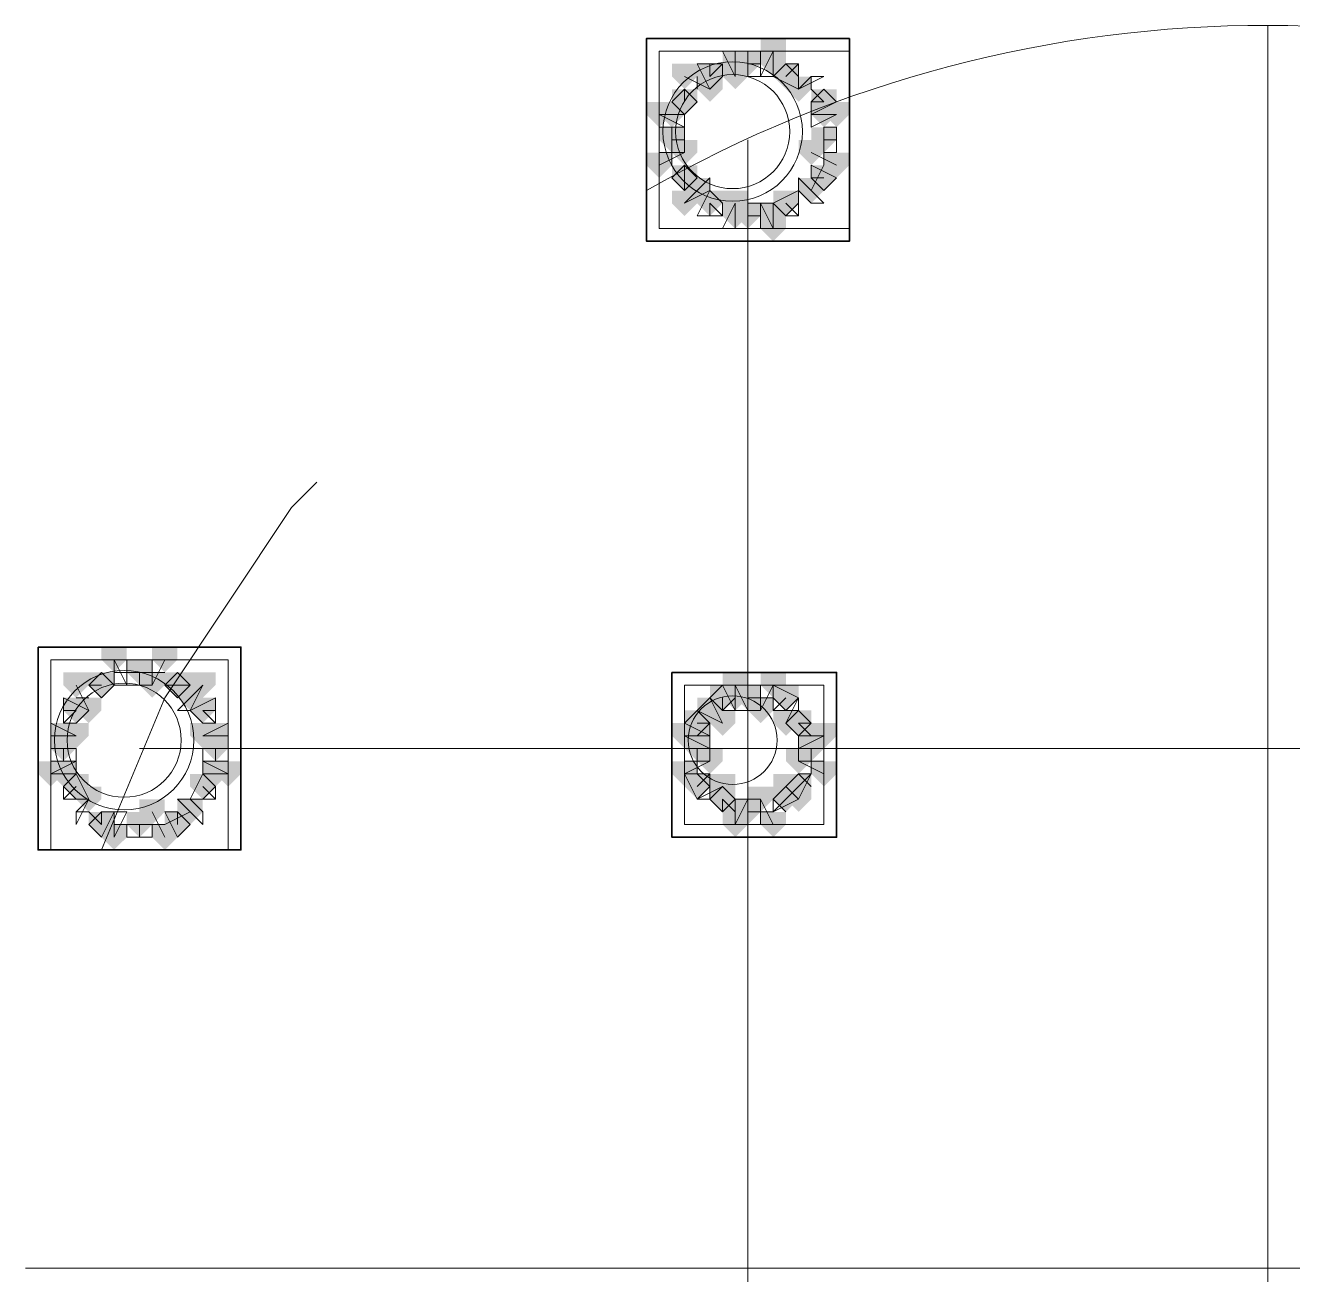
# Model space of a CAD drawing. Header units: millimetres. Extents: x 2315 to 4619, y 1334 to 1897.
# Drawn here: x 3564.03 to 3570.14, y 1541.67 to 1547.68 of the extents above; entities that cross this region are included whole.
import ezdxf

# ---------------------------------------------------------------- set-up
doc = ezdxf.new("R2010")
doc.units = ezdxf.units.MM
for name, color, linetype, true_color in [('PDF_10', 7, 'Continuous', 0x00b85c), ('PDF_AXIS', 7, 'Continuous', 0x00b85c), ('PDF_柱构件', 7, 'Continuous', 0x00b85c), ('PDF_转运站初步方案', 7, 'Continuous', 0x00b85c)]:
    doc.layers.add(name, color=color, linetype=linetype, true_color=true_color)
doc.layers.add('PDF_中心线层', color=1, linetype='Continuous')
doc.layers.add('PDF_粗实线层', color=7, linetype='Continuous')

msp = doc.modelspace()

# ---------------------------------------------------------------- hatches: boundary and pattern name
at = {"layer": 'PDF_10', "transparency": 33554559}
for points in [[(3567.5137, 1547.5601), (3567.4526, 1547.5601), (3567.4526, 1547.499), (3567.5137, 1547.4379), (3567.5747, 1547.499), (3567.5747, 1547.5601)], [(3567.5137, 1547.5601), (3567.4526, 1547.5601), (3567.4526, 1547.499), (3567.5137, 1547.4379), (3567.5747, 1547.499), (3567.5747, 1547.5601)], [(3567.3304, 1547.499), (3567.2693, 1547.499), (3567.2693, 1547.4379), (3567.3304, 1547.3768), (3567.3915, 1547.4379), (3567.3915, 1547.499)], [(3567.3304, 1547.499), (3567.2693, 1547.499), (3567.2693, 1547.4379), (3567.3304, 1547.3768), (3567.3915, 1547.4379), (3567.3915, 1547.499)], [(3567.6969, 1547.499), (3567.6358, 1547.499), (3567.6358, 1547.4379), (3567.6969, 1547.3768), (3567.758, 1547.4379), (3567.758, 1547.499)], [(3567.6969, 1547.499), (3567.6358, 1547.499), (3567.6358, 1547.4379), (3567.6969, 1547.3768), (3567.758, 1547.4379), (3567.758, 1547.499)], [(3567.2083, 1547.3768), (3567.1472, 1547.3768), (3567.1472, 1547.3157), (3567.2083, 1547.2547), (3567.2693, 1547.3157), (3567.2693, 1547.3768)], [(3567.2083, 1547.3768), (3567.1472, 1547.3768), (3567.1472, 1547.3157), (3567.2083, 1547.2547), (3567.2693, 1547.3157), (3567.2693, 1547.3768)], [(3567.2083, 1547.3768), (3567.1472, 1547.3768), (3567.1472, 1547.3157), (3567.2083, 1547.2547), (3567.2693, 1547.3157), (3567.2693, 1547.3768)], [(3567.8802, 1547.3768), (3567.8191, 1547.3768), (3567.8191, 1547.3157), (3567.8802, 1547.2547), (3567.9412, 1547.3157), (3567.9412, 1547.3768)], [(3567.8802, 1547.3768), (3567.8191, 1547.3768), (3567.8191, 1547.3157), (3567.8802, 1547.2547), (3567.9412, 1547.3157), (3567.9412, 1547.3768)], [(3567.1472, 1547.1936), (3567.0861, 1547.1936), (3567.0861, 1547.1325), (3567.1472, 1547.0714), (3567.2083, 1547.1325), (3567.2083, 1547.1936)], [(3567.1472, 1547.1936), (3567.0861, 1547.1936), (3567.0861, 1547.1325), (3567.1472, 1547.0714), (3567.2083, 1547.1325), (3567.2083, 1547.1936)], [(3567.8802, 1547.1936), (3567.8191, 1547.1936), (3567.8191, 1547.1325), (3567.8802, 1547.0714), (3567.9412, 1547.1325), (3567.9412, 1547.1936)], [(3567.8802, 1547.1936), (3567.8191, 1547.1936), (3567.8191, 1547.1325), (3567.8802, 1547.0714), (3567.9412, 1547.1325), (3567.9412, 1547.1936)], [(3567.2083, 1547.0103), (3567.1472, 1547.0103), (3567.1472, 1546.9493), (3567.2083, 1546.8882), (3567.2693, 1546.9493), (3567.2693, 1547.0103)], [(3567.2083, 1547.0103), (3567.1472, 1547.0103), (3567.1472, 1546.9493), (3567.2083, 1546.8882), (3567.2693, 1546.9493), (3567.2693, 1547.0103)], [(3567.2083, 1547.0103), (3567.1472, 1547.0103), (3567.1472, 1546.9493), (3567.2083, 1546.8882), (3567.2693, 1546.9493), (3567.2693, 1547.0103)], [(3567.8802, 1547.0103), (3567.8191, 1547.0103), (3567.8191, 1546.9493), (3567.8802, 1546.8882), (3567.9412, 1546.9493), (3567.9412, 1547.0103)], [(3567.8802, 1547.0103), (3567.8191, 1547.0103), (3567.8191, 1546.9493), (3567.8802, 1546.8882), (3567.9412, 1546.9493), (3567.9412, 1547.0103)], [(3567.3304, 1546.8882), (3567.2693, 1546.8882), (3567.2693, 1546.8271), (3567.3304, 1546.766), (3567.3915, 1546.8271), (3567.3915, 1546.8882)], [(3567.3304, 1546.8882), (3567.2693, 1546.8882), (3567.2693, 1546.8271), (3567.3304, 1546.766), (3567.3915, 1546.8271), (3567.3915, 1546.8882)], [(3567.6969, 1546.8882), (3567.6358, 1546.8882), (3567.6358, 1546.8271), (3567.6969, 1546.766), (3567.758, 1546.8271), (3567.758, 1546.8882)], [(3567.6969, 1546.8882), (3567.6358, 1546.8882), (3567.6358, 1546.8271), (3567.6969, 1546.766), (3567.758, 1546.8271), (3567.758, 1546.8882)], [(3567.5137, 1546.8271), (3567.4526, 1546.8271), (3567.4526, 1546.766), (3567.5137, 1546.7049), (3567.5747, 1546.766), (3567.5747, 1546.8271)], [(3567.5137, 1546.8271), (3567.4526, 1546.8271), (3567.4526, 1546.766), (3567.5137, 1546.7049), (3567.5747, 1546.766), (3567.5747, 1546.8271)], [(3567.5137, 1546.8271), (3567.4526, 1546.8271), (3567.4526, 1546.766), (3567.5137, 1546.7049), (3567.5747, 1546.766), (3567.5747, 1546.8271)], [(3564.5818, 1544.6282), (3564.5207, 1544.6282), (3564.5207, 1544.5671), (3564.5818, 1544.506), (3564.6429, 1544.5671), (3564.6429, 1544.6282)], [(3564.5818, 1544.6282), (3564.5207, 1544.6282), (3564.5207, 1544.5671), (3564.5818, 1544.506), (3564.6429, 1544.5671), (3564.6429, 1544.6282)], [(3564.3985, 1544.5671), (3564.3374, 1544.5671), (3564.3374, 1544.506), (3564.3985, 1544.4449), (3564.4596, 1544.506), (3564.4596, 1544.5671)], [(3564.3985, 1544.5671), (3564.3374, 1544.5671), (3564.3374, 1544.506), (3564.3985, 1544.4449), (3564.4596, 1544.506), (3564.4596, 1544.5671)], [(3564.3985, 1544.5671), (3564.3374, 1544.5671), (3564.3374, 1544.506), (3564.3985, 1544.4449), (3564.4596, 1544.506), (3564.4596, 1544.5671)], [(3564.765, 1544.5671), (3564.7039, 1544.5671), (3564.7039, 1544.506), (3564.765, 1544.4449), (3564.8261, 1544.506), (3564.8261, 1544.5671)], [(3564.765, 1544.5671), (3564.7039, 1544.5671), (3564.7039, 1544.506), (3564.765, 1544.4449), (3564.8261, 1544.506), (3564.8261, 1544.5671)], [(3564.765, 1544.5671), (3564.7039, 1544.5671), (3564.7039, 1544.506), (3564.765, 1544.4449), (3564.8261, 1544.506), (3564.8261, 1544.5671)], [(3567.3915, 1544.506), (3567.3304, 1544.506), (3567.3304, 1544.4449), (3567.3915, 1544.3839), (3567.4526, 1544.4449), (3567.4526, 1544.506)], [(3567.3915, 1544.506), (3567.3304, 1544.506), (3567.3304, 1544.4449), (3567.3915, 1544.3839), (3567.4526, 1544.4449), (3567.4526, 1544.506)], [(3567.5137, 1544.506), (3567.4526, 1544.506), (3567.4526, 1544.4449), (3567.5137, 1544.3839), (3567.5747, 1544.4449), (3567.5747, 1544.506)], [(3567.5137, 1544.506), (3567.4526, 1544.506), (3567.4526, 1544.4449), (3567.5137, 1544.3839), (3567.5747, 1544.4449), (3567.5747, 1544.506)], [(3567.6969, 1544.506), (3567.6358, 1544.506), (3567.6358, 1544.4449), (3567.6969, 1544.3839), (3567.758, 1544.4449), (3567.758, 1544.506)], [(3567.6969, 1544.506), (3567.6358, 1544.506), (3567.6358, 1544.4449), (3567.6969, 1544.3839), (3567.758, 1544.4449), (3567.758, 1544.506)], [(3564.2764, 1544.4449), (3564.2153, 1544.4449), (3564.2153, 1544.3839), (3564.2764, 1544.3228), (3564.3374, 1544.3839), (3564.3374, 1544.4449)], [(3564.2764, 1544.4449), (3564.2153, 1544.4449), (3564.2153, 1544.3839), (3564.2764, 1544.3228), (3564.3374, 1544.3839), (3564.3374, 1544.4449)], [(3564.8872, 1544.4449), (3564.8261, 1544.4449), (3564.8261, 1544.3839), (3564.8872, 1544.3228), (3564.9483, 1544.3839), (3564.9483, 1544.4449)], [(3564.8872, 1544.4449), (3564.8261, 1544.4449), (3564.8261, 1544.3839), (3564.8872, 1544.3228), (3564.9483, 1544.3839), (3564.9483, 1544.4449)], [(3567.2693, 1544.3839), (3567.2083, 1544.3839), (3567.2083, 1544.3228), (3567.2693, 1544.2617), (3567.3304, 1544.3228), (3567.3304, 1544.3839)], [(3567.2693, 1544.3839), (3567.2083, 1544.3839), (3567.2083, 1544.3228), (3567.2693, 1544.2617), (3567.3304, 1544.3228), (3567.3304, 1544.3839)], [(3567.758, 1544.3839), (3567.6969, 1544.3839), (3567.6969, 1544.3228), (3567.758, 1544.2617), (3567.8191, 1544.3228), (3567.8191, 1544.3839)], [(3567.758, 1544.3839), (3567.6969, 1544.3839), (3567.6969, 1544.3228), (3567.758, 1544.2617), (3567.8191, 1544.3228), (3567.8191, 1544.3839)], [(3564.2153, 1544.2617), (3564.1542, 1544.2617), (3564.1542, 1544.2006), (3564.2153, 1544.1395), (3564.2764, 1544.2006), (3564.2764, 1544.2617)], [(3564.2153, 1544.2617), (3564.1542, 1544.2617), (3564.1542, 1544.2006), (3564.2153, 1544.1395), (3564.2764, 1544.2006), (3564.2764, 1544.2617)], [(3564.9483, 1544.2617), (3564.8872, 1544.2617), (3564.8872, 1544.2006), (3564.9483, 1544.1395), (3565.0093, 1544.2006), (3565.0093, 1544.2617)], [(3564.9483, 1544.2617), (3564.8872, 1544.2617), (3564.8872, 1544.2006), (3564.9483, 1544.1395), (3565.0093, 1544.2006), (3565.0093, 1544.2617)], [(3564.9483, 1544.2617), (3564.8872, 1544.2617), (3564.8872, 1544.2006), (3564.9483, 1544.1395), (3565.0093, 1544.2006), (3565.0093, 1544.2617)], [(3567.2693, 1544.2617), (3567.2083, 1544.2617), (3567.2083, 1544.2006), (3567.2693, 1544.1395), (3567.3304, 1544.2006), (3567.3304, 1544.2617)], [(3567.2693, 1544.2617), (3567.2083, 1544.2617), (3567.2083, 1544.2006), (3567.2693, 1544.1395), (3567.3304, 1544.2006), (3567.3304, 1544.2617)], [(3567.8191, 1544.2617), (3567.758, 1544.2617), (3567.758, 1544.2006), (3567.8191, 1544.1395), (3567.8802, 1544.2006), (3567.8802, 1544.2617)], [(3567.8191, 1544.2617), (3567.758, 1544.2617), (3567.758, 1544.2006), (3567.8191, 1544.1395), (3567.8802, 1544.2006), (3567.8802, 1544.2617)], [(3564.2764, 1544.0784), (3564.2153, 1544.0784), (3564.2153, 1544.0174), (3564.2764, 1543.9563), (3564.3374, 1544.0174), (3564.3374, 1544.0784)], [(3564.2764, 1544.0784), (3564.2153, 1544.0784), (3564.2153, 1544.0174), (3564.2764, 1543.9563), (3564.3374, 1544.0174), (3564.3374, 1544.0784)], [(3564.8872, 1544.0784), (3564.8261, 1544.0784), (3564.8261, 1544.0174), (3564.8872, 1543.9563), (3564.9483, 1544.0174), (3564.9483, 1544.0784)], [(3564.8872, 1544.0784), (3564.8261, 1544.0784), (3564.8261, 1544.0174), (3564.8872, 1543.9563), (3564.9483, 1544.0174), (3564.9483, 1544.0784)], [(3567.2693, 1544.0784), (3567.2083, 1544.0784), (3567.2083, 1544.0174), (3567.2693, 1543.9563), (3567.3304, 1544.0174), (3567.3304, 1544.0784)], [(3567.2693, 1544.0784), (3567.2083, 1544.0784), (3567.2083, 1544.0174), (3567.2693, 1543.9563), (3567.3304, 1544.0174), (3567.3304, 1544.0784)], [(3567.758, 1544.0784), (3567.6969, 1544.0784), (3567.6969, 1544.0174), (3567.758, 1543.9563), (3567.8191, 1544.0174), (3567.8191, 1544.0784)], [(3567.758, 1544.0784), (3567.6969, 1544.0784), (3567.6969, 1544.0174), (3567.758, 1543.9563), (3567.8191, 1544.0174), (3567.8191, 1544.0784)], [(3567.3915, 1544.0174), (3567.3304, 1544.0174), (3567.3304, 1543.9563), (3567.3915, 1543.8952), (3567.4526, 1543.9563), (3567.4526, 1544.0174)], [(3567.3915, 1544.0174), (3567.3304, 1544.0174), (3567.3304, 1543.9563), (3567.3915, 1543.8952), (3567.4526, 1543.9563), (3567.4526, 1544.0174)], [(3567.6969, 1544.0174), (3567.6358, 1544.0174), (3567.6358, 1543.9563), (3567.6969, 1543.8952), (3567.758, 1543.9563), (3567.758, 1544.0174)], [(3567.6969, 1544.0174), (3567.6358, 1544.0174), (3567.6358, 1543.9563), (3567.6969, 1543.8952), (3567.758, 1543.9563), (3567.758, 1544.0174)], [(3567.5137, 1543.9563), (3567.4526, 1543.9563), (3567.4526, 1543.8952), (3567.5137, 1543.8341), (3567.5747, 1543.8952), (3567.5747, 1543.9563)], [(3567.5137, 1543.9563), (3567.4526, 1543.9563), (3567.4526, 1543.8952), (3567.5137, 1543.8341), (3567.5747, 1543.8952), (3567.5747, 1543.9563)], [(3564.3985, 1543.8952), (3564.3374, 1543.8952), (3564.3374, 1543.8341), (3564.3985, 1543.773), (3564.4596, 1543.8341), (3564.4596, 1543.8952)], [(3564.3985, 1543.8952), (3564.3374, 1543.8952), (3564.3374, 1543.8341), (3564.3985, 1543.773), (3564.4596, 1543.8341), (3564.4596, 1543.8952)], [(3564.5818, 1543.8952), (3564.5207, 1543.8952), (3564.5207, 1543.8341), (3564.5818, 1543.773), (3564.6429, 1543.8341), (3564.6429, 1543.8952)], [(3564.5818, 1543.8952), (3564.5207, 1543.8952), (3564.5207, 1543.8341), (3564.5818, 1543.773), (3564.6429, 1543.8341), (3564.6429, 1543.8952)], [(3564.765, 1543.8952), (3564.7039, 1543.8952), (3564.7039, 1543.8341), (3564.765, 1543.773), (3564.8261, 1543.8341), (3564.8261, 1543.8952)], [(3564.765, 1543.8952), (3564.7039, 1543.8952), (3564.7039, 1543.8341), (3564.765, 1543.773), (3564.8261, 1543.8341), (3564.8261, 1543.8952)]]:
    msp.add_hatch(color=256, dxfattribs=at).paths.add_polyline_path(points)
at = {"layer": 'PDF_柱构件', "transparency": 33554559}
for points in [[(3567.6358, 1547.6211), (3567.5747, 1547.6211), (3567.5747, 1547.5601), (3567.6358, 1547.499), (3567.6969, 1547.5601), (3567.6969, 1547.6211)], [(3567.4526, 1547.5601), (3567.3915, 1547.5601), (3567.3915, 1547.499), (3567.4526, 1547.4379), (3567.5137, 1547.499), (3567.5137, 1547.5601)], [(3567.6358, 1547.5601), (3567.5747, 1547.5601), (3567.5747, 1547.499), (3567.6358, 1547.4379), (3567.6969, 1547.499), (3567.6969, 1547.5601)], [(3567.2083, 1547.499), (3567.1472, 1547.499), (3567.1472, 1547.4379), (3567.2083, 1547.3768), (3567.2693, 1547.4379), (3567.2693, 1547.499)], [(3567.4526, 1547.499), (3567.3915, 1547.499), (3567.3915, 1547.4379), (3567.4526, 1547.3768), (3567.5137, 1547.4379), (3567.5137, 1547.499)], [(3567.3304, 1547.4379), (3567.2693, 1547.4379), (3567.2693, 1547.3768), (3567.3304, 1547.3157), (3567.3915, 1547.3768), (3567.3915, 1547.4379)], [(3567.758, 1547.4379), (3567.6969, 1547.4379), (3567.6969, 1547.3768), (3567.758, 1547.3157), (3567.8191, 1547.3768), (3567.8191, 1547.4379)], [(3567.0861, 1547.3157), (3567.025, 1547.3157), (3567.025, 1547.2547), (3567.0861, 1547.1936), (3567.1472, 1547.2547), (3567.1472, 1547.3157)], [(3567.1472, 1547.3157), (3567.0861, 1547.3157), (3567.0861, 1547.2547), (3567.1472, 1547.1936), (3567.2083, 1547.2547), (3567.2083, 1547.3157)], [(3567.8802, 1547.3157), (3567.8191, 1547.3157), (3567.8191, 1547.2547), (3567.8802, 1547.1936), (3567.9412, 1547.2547), (3567.9412, 1547.3157)], [(3567.9412, 1547.3157), (3567.8802, 1547.3157), (3567.8802, 1547.2547), (3567.9412, 1547.1936), (3568.0023, 1547.2547), (3568.0023, 1547.3157)], [(3567.2083, 1547.1325), (3567.1472, 1547.1325), (3567.1472, 1547.0714), (3567.2083, 1547.0103), (3567.2693, 1547.0714), (3567.2693, 1547.1325)], [(3567.8191, 1547.1325), (3567.758, 1547.1325), (3567.758, 1547.0714), (3567.8191, 1547.0103), (3567.8802, 1547.0714), (3567.8802, 1547.1325)], [(3567.0861, 1547.0714), (3567.025, 1547.0714), (3567.025, 1547.0103), (3567.0861, 1546.9493), (3567.1472, 1547.0103), (3567.1472, 1547.0714)], [(3567.9412, 1547.0714), (3567.8802, 1547.0714), (3567.8802, 1547.0103), (3567.9412, 1546.9493), (3568.0023, 1547.0103), (3568.0023, 1547.0714)], [(3567.2693, 1546.9493), (3567.2083, 1546.9493), (3567.2083, 1546.8882), (3567.2693, 1546.8271), (3567.3304, 1546.8882), (3567.3304, 1546.9493)], [(3567.8191, 1546.9493), (3567.758, 1546.9493), (3567.758, 1546.8882), (3567.8191, 1546.8271), (3567.8802, 1546.8882), (3567.8802, 1546.9493)], [(3567.2083, 1546.8882), (3567.1472, 1546.8882), (3567.1472, 1546.8271), (3567.2083, 1546.766), (3567.2693, 1546.8271), (3567.2693, 1546.8882)], [(3567.4526, 1546.8882), (3567.3915, 1546.8882), (3567.3915, 1546.8271), (3567.4526, 1546.766), (3567.5137, 1546.8271), (3567.5137, 1546.8882)], [(3567.4526, 1546.8271), (3567.3915, 1546.8271), (3567.3915, 1546.766), (3567.4526, 1546.7049), (3567.5137, 1546.766), (3567.5137, 1546.8271)], [(3567.6358, 1546.8271), (3567.5747, 1546.8271), (3567.5747, 1546.766), (3567.6358, 1546.7049), (3567.6969, 1546.766), (3567.6969, 1546.8271)], [(3567.6358, 1546.766), (3567.5747, 1546.766), (3567.5747, 1546.7049), (3567.6358, 1546.6439), (3567.6969, 1546.7049), (3567.6969, 1546.766)], [(3564.4596, 1544.6893), (3564.3985, 1544.6893), (3564.3985, 1544.6282), (3564.4596, 1544.5671), (3564.5207, 1544.6282), (3564.5207, 1544.6893)], [(3564.7039, 1544.6893), (3564.6429, 1544.6893), (3564.6429, 1544.6282), (3564.7039, 1544.5671), (3564.765, 1544.6282), (3564.765, 1544.6893)], [(3564.2764, 1544.5671), (3564.2153, 1544.5671), (3564.2153, 1544.506), (3564.2764, 1544.4449), (3564.3374, 1544.506), (3564.3374, 1544.5671)], [(3564.6429, 1544.5671), (3564.5818, 1544.5671), (3564.5818, 1544.506), (3564.6429, 1544.4449), (3564.7039, 1544.506), (3564.7039, 1544.5671)], [(3564.8872, 1544.5671), (3564.8261, 1544.5671), (3564.8261, 1544.506), (3564.8872, 1544.4449), (3564.9483, 1544.506), (3564.9483, 1544.5671)], [(3567.4526, 1544.5671), (3567.3915, 1544.5671), (3567.3915, 1544.506), (3567.4526, 1544.4449), (3567.5137, 1544.506), (3567.5137, 1544.5671)], [(3567.6358, 1544.5671), (3567.5747, 1544.5671), (3567.5747, 1544.506), (3567.6358, 1544.4449), (3567.6969, 1544.506), (3567.6969, 1544.5671)], [(3564.8261, 1544.506), (3564.765, 1544.506), (3564.765, 1544.4449), (3564.8261, 1544.3839), (3564.8872, 1544.4449), (3564.8872, 1544.506)], [(3567.4526, 1544.506), (3567.3915, 1544.506), (3567.3915, 1544.4449), (3567.4526, 1544.3839), (3567.5137, 1544.4449), (3567.5137, 1544.506)], [(3564.3374, 1544.4449), (3564.2764, 1544.4449), (3564.2764, 1544.3839), (3564.3374, 1544.3228), (3564.3985, 1544.3839), (3564.3985, 1544.4449)], [(3567.3304, 1544.4449), (3567.2693, 1544.4449), (3567.2693, 1544.3839), (3567.3304, 1544.3228), (3567.3915, 1544.3839), (3567.3915, 1544.4449)], [(3567.5747, 1544.4449), (3567.5137, 1544.4449), (3567.5137, 1544.3839), (3567.5747, 1544.3228), (3567.6358, 1544.3839), (3567.6358, 1544.4449)], [(3567.3915, 1544.3839), (3567.3304, 1544.3839), (3567.3304, 1544.3228), (3567.3915, 1544.2617), (3567.4526, 1544.3228), (3567.4526, 1544.3839)], [(3567.6969, 1544.3839), (3567.6358, 1544.3839), (3567.6358, 1544.3228), (3567.6969, 1544.2617), (3567.758, 1544.3228), (3567.758, 1544.3839)], [(3564.2153, 1544.3228), (3564.1542, 1544.3228), (3564.1542, 1544.2617), (3564.2153, 1544.2006), (3564.2764, 1544.2617), (3564.2764, 1544.3228)], [(3564.2764, 1544.3228), (3564.2153, 1544.3228), (3564.2153, 1544.2617), (3564.2764, 1544.2006), (3564.3374, 1544.2617), (3564.3374, 1544.3228)], [(3564.8872, 1544.3228), (3564.8261, 1544.3228), (3564.8261, 1544.2617), (3564.8872, 1544.2006), (3564.9483, 1544.2617), (3564.9483, 1544.3228)], [(3564.9483, 1544.3228), (3564.8872, 1544.3228), (3564.8872, 1544.2617), (3564.9483, 1544.2006), (3565.0093, 1544.2617), (3565.0093, 1544.3228)], [(3567.2083, 1544.3228), (3567.1472, 1544.3228), (3567.1472, 1544.2617), (3567.2083, 1544.2006), (3567.2693, 1544.2617), (3567.2693, 1544.3228)], [(3567.2693, 1544.3228), (3567.2083, 1544.3228), (3567.2083, 1544.2617), (3567.2693, 1544.2006), (3567.3304, 1544.2617), (3567.3304, 1544.3228)], [(3567.8191, 1544.3228), (3567.758, 1544.3228), (3567.758, 1544.2617), (3567.8191, 1544.2006), (3567.8802, 1544.2617), (3567.8802, 1544.3228)], [(3567.8802, 1544.3228), (3567.8191, 1544.3228), (3567.8191, 1544.2617), (3567.8802, 1544.2006), (3567.9412, 1544.2617), (3567.9412, 1544.3228)], [(3567.3304, 1544.2006), (3567.2693, 1544.2006), (3567.2693, 1544.1395), (3567.3304, 1544.0784), (3567.3915, 1544.1395), (3567.3915, 1544.2006)], [(3567.758, 1544.2006), (3567.6969, 1544.2006), (3567.6969, 1544.1395), (3567.758, 1544.0784), (3567.8191, 1544.1395), (3567.8191, 1544.2006)], [(3564.1542, 1544.1395), (3564.0931, 1544.1395), (3564.0931, 1544.0784), (3564.1542, 1544.0174), (3564.2153, 1544.0784), (3564.2153, 1544.1395)], [(3564.2153, 1544.1395), (3564.1542, 1544.1395), (3564.1542, 1544.0784), (3564.2153, 1544.0174), (3564.2764, 1544.0784), (3564.2764, 1544.1395)], [(3564.9483, 1544.1395), (3564.8872, 1544.1395), (3564.8872, 1544.0784), (3564.9483, 1544.0174), (3565.0093, 1544.0784), (3565.0093, 1544.1395)], [(3565.0093, 1544.1395), (3564.9483, 1544.1395), (3564.9483, 1544.0784), (3565.0093, 1544.0174), (3565.0704, 1544.0784), (3565.0704, 1544.1395)], [(3567.2083, 1544.1395), (3567.1472, 1544.1395), (3567.1472, 1544.0784), (3567.2083, 1544.0174), (3567.2693, 1544.0784), (3567.2693, 1544.1395)], [(3567.8802, 1544.1395), (3567.8191, 1544.1395), (3567.8191, 1544.0784), (3567.8802, 1544.0174), (3567.9412, 1544.0784), (3567.9412, 1544.1395)], [(3567.3915, 1544.0784), (3567.3304, 1544.0784), (3567.3304, 1544.0174), (3567.3915, 1543.9563), (3567.4526, 1544.0174), (3567.4526, 1544.0784)], [(3567.6969, 1544.0784), (3567.6358, 1544.0784), (3567.6358, 1544.0174), (3567.6969, 1543.9563), (3567.758, 1544.0174), (3567.758, 1544.0784)], [(3564.3374, 1544.0174), (3564.2764, 1544.0174), (3564.2764, 1543.9563), (3564.3374, 1543.8952), (3564.3985, 1543.9563), (3564.3985, 1544.0174)], [(3567.5747, 1544.0174), (3567.5137, 1544.0174), (3567.5137, 1543.9563), (3567.5747, 1543.8952), (3567.6358, 1543.9563), (3567.6358, 1544.0174)], [(3567.758, 1544.0174), (3567.6969, 1544.0174), (3567.6969, 1543.9563), (3567.758, 1543.8952), (3567.8191, 1543.9563), (3567.8191, 1544.0174)], [(3564.6429, 1543.9563), (3564.5818, 1543.9563), (3564.5818, 1543.8952), (3564.6429, 1543.8341), (3564.7039, 1543.8952), (3564.7039, 1543.9563)], [(3564.8261, 1543.9563), (3564.765, 1543.9563), (3564.765, 1543.8952), (3564.8261, 1543.8341), (3564.8872, 1543.8952), (3564.8872, 1543.9563)], [(3567.4526, 1543.9563), (3567.3915, 1543.9563), (3567.3915, 1543.8952), (3567.4526, 1543.8341), (3567.5137, 1543.8952), (3567.5137, 1543.9563)], [(3567.4526, 1543.8952), (3567.3915, 1543.8952), (3567.3915, 1543.8341), (3567.4526, 1543.773), (3567.5137, 1543.8341), (3567.5137, 1543.8952)], [(3567.6358, 1543.8952), (3567.5747, 1543.8952), (3567.5747, 1543.8341), (3567.6358, 1543.773), (3567.6969, 1543.8341), (3567.6969, 1543.8952)], [(3564.4596, 1543.8341), (3564.3985, 1543.8341), (3564.3985, 1543.773), (3564.4596, 1543.712), (3564.5207, 1543.773), (3564.5207, 1543.8341)], [(3564.7039, 1543.8341), (3564.6429, 1543.8341), (3564.6429, 1543.773), (3564.7039, 1543.712), (3564.765, 1543.773), (3564.765, 1543.8341)]]:
    msp.add_hatch(color=256, dxfattribs=at).paths.add_polyline_path(points)
at = {"layer": 'PDF_转运站初步方案', "transparency": 33554559}
for points in [[(3567.5137, 1547.5601), (3567.4526, 1547.5601), (3567.4526, 1547.499), (3567.5137, 1547.4379), (3567.5747, 1547.499), (3567.5747, 1547.5601)], [(3567.5137, 1547.5601), (3567.4526, 1547.5601), (3567.4526, 1547.499), (3567.5137, 1547.4379), (3567.5747, 1547.499), (3567.5747, 1547.5601)], [(3567.3304, 1547.499), (3567.2693, 1547.499), (3567.2693, 1547.4379), (3567.3304, 1547.3768), (3567.3915, 1547.4379), (3567.3915, 1547.499)], [(3567.3304, 1547.499), (3567.2693, 1547.499), (3567.2693, 1547.4379), (3567.3304, 1547.3768), (3567.3915, 1547.4379), (3567.3915, 1547.499)], [(3567.6969, 1547.499), (3567.6358, 1547.499), (3567.6358, 1547.4379), (3567.6969, 1547.3768), (3567.758, 1547.4379), (3567.758, 1547.499)], [(3567.6969, 1547.499), (3567.6358, 1547.499), (3567.6358, 1547.4379), (3567.6969, 1547.3768), (3567.758, 1547.4379), (3567.758, 1547.499)], [(3567.2083, 1547.3768), (3567.1472, 1547.3768), (3567.1472, 1547.3157), (3567.2083, 1547.2547), (3567.2693, 1547.3157), (3567.2693, 1547.3768)], [(3567.2083, 1547.3768), (3567.1472, 1547.3768), (3567.1472, 1547.3157), (3567.2083, 1547.2547), (3567.2693, 1547.3157), (3567.2693, 1547.3768)], [(3567.8802, 1547.3768), (3567.8191, 1547.3768), (3567.8191, 1547.3157), (3567.8802, 1547.2547), (3567.9412, 1547.3157), (3567.9412, 1547.3768)], [(3567.8802, 1547.3768), (3567.8191, 1547.3768), (3567.8191, 1547.3157), (3567.8802, 1547.2547), (3567.9412, 1547.3157), (3567.9412, 1547.3768)], [(3567.1472, 1547.1936), (3567.0861, 1547.1936), (3567.0861, 1547.1325), (3567.1472, 1547.0714), (3567.2083, 1547.1325), (3567.2083, 1547.1936)], [(3567.1472, 1547.1936), (3567.0861, 1547.1936), (3567.0861, 1547.1325), (3567.1472, 1547.0714), (3567.2083, 1547.1325), (3567.2083, 1547.1936)], [(3567.8802, 1547.1936), (3567.8191, 1547.1936), (3567.8191, 1547.1325), (3567.8802, 1547.0714), (3567.9412, 1547.1325), (3567.9412, 1547.1936)], [(3567.8802, 1547.1936), (3567.8191, 1547.1936), (3567.8191, 1547.1325), (3567.8802, 1547.0714), (3567.9412, 1547.1325), (3567.9412, 1547.1936)], [(3567.2083, 1547.0103), (3567.1472, 1547.0103), (3567.1472, 1546.9493), (3567.2083, 1546.8882), (3567.2693, 1546.9493), (3567.2693, 1547.0103)], [(3567.2083, 1547.0103), (3567.1472, 1547.0103), (3567.1472, 1546.9493), (3567.2083, 1546.8882), (3567.2693, 1546.9493), (3567.2693, 1547.0103)], [(3567.8802, 1547.0103), (3567.8191, 1547.0103), (3567.8191, 1546.9493), (3567.8802, 1546.8882), (3567.9412, 1546.9493), (3567.9412, 1547.0103)], [(3567.8802, 1547.0103), (3567.8191, 1547.0103), (3567.8191, 1546.9493), (3567.8802, 1546.8882), (3567.9412, 1546.9493), (3567.9412, 1547.0103)], [(3567.3304, 1546.8882), (3567.2693, 1546.8882), (3567.2693, 1546.8271), (3567.3304, 1546.766), (3567.3915, 1546.8271), (3567.3915, 1546.8882)], [(3567.3304, 1546.8882), (3567.2693, 1546.8882), (3567.2693, 1546.8271), (3567.3304, 1546.766), (3567.3915, 1546.8271), (3567.3915, 1546.8882)], [(3567.6969, 1546.8882), (3567.6358, 1546.8882), (3567.6358, 1546.8271), (3567.6969, 1546.766), (3567.758, 1546.8271), (3567.758, 1546.8882)], [(3567.6969, 1546.8882), (3567.6358, 1546.8882), (3567.6358, 1546.8271), (3567.6969, 1546.766), (3567.758, 1546.8271), (3567.758, 1546.8882)], [(3567.5137, 1546.8271), (3567.4526, 1546.8271), (3567.4526, 1546.766), (3567.5137, 1546.7049), (3567.5747, 1546.766), (3567.5747, 1546.8271)], [(3567.5137, 1546.8271), (3567.4526, 1546.8271), (3567.4526, 1546.766), (3567.5137, 1546.7049), (3567.5747, 1546.766), (3567.5747, 1546.8271)], [(3564.5818, 1544.6282), (3564.5207, 1544.6282), (3564.5207, 1544.5671), (3564.5818, 1544.506), (3564.6429, 1544.5671), (3564.6429, 1544.6282)], [(3564.5818, 1544.6282), (3564.5207, 1544.6282), (3564.5207, 1544.5671), (3564.5818, 1544.506), (3564.6429, 1544.5671), (3564.6429, 1544.6282)], [(3564.3985, 1544.5671), (3564.3374, 1544.5671), (3564.3374, 1544.506), (3564.3985, 1544.4449), (3564.4596, 1544.506), (3564.4596, 1544.5671)], [(3564.3985, 1544.5671), (3564.3374, 1544.5671), (3564.3374, 1544.506), (3564.3985, 1544.4449), (3564.4596, 1544.506), (3564.4596, 1544.5671)], [(3564.765, 1544.5671), (3564.7039, 1544.5671), (3564.7039, 1544.506), (3564.765, 1544.4449), (3564.8261, 1544.506), (3564.8261, 1544.5671)], [(3564.765, 1544.5671), (3564.7039, 1544.5671), (3564.7039, 1544.506), (3564.765, 1544.4449), (3564.8261, 1544.506), (3564.8261, 1544.5671)], [(3567.3915, 1544.506), (3567.3304, 1544.506), (3567.3304, 1544.4449), (3567.3915, 1544.3839), (3567.4526, 1544.4449), (3567.4526, 1544.506)], [(3567.3915, 1544.506), (3567.3304, 1544.506), (3567.3304, 1544.4449), (3567.3915, 1544.3839), (3567.4526, 1544.4449), (3567.4526, 1544.506)], [(3567.5137, 1544.506), (3567.4526, 1544.506), (3567.4526, 1544.4449), (3567.5137, 1544.3839), (3567.5747, 1544.4449), (3567.5747, 1544.506)], [(3567.5137, 1544.506), (3567.4526, 1544.506), (3567.4526, 1544.4449), (3567.5137, 1544.3839), (3567.5747, 1544.4449), (3567.5747, 1544.506)], [(3567.6969, 1544.506), (3567.6358, 1544.506), (3567.6358, 1544.4449), (3567.6969, 1544.3839), (3567.758, 1544.4449), (3567.758, 1544.506)], [(3567.6969, 1544.506), (3567.6358, 1544.506), (3567.6358, 1544.4449), (3567.6969, 1544.3839), (3567.758, 1544.4449), (3567.758, 1544.506)], [(3564.2764, 1544.4449), (3564.2153, 1544.4449), (3564.2153, 1544.3839), (3564.2764, 1544.3228), (3564.3374, 1544.3839), (3564.3374, 1544.4449)], [(3564.2764, 1544.4449), (3564.2153, 1544.4449), (3564.2153, 1544.3839), (3564.2764, 1544.3228), (3564.3374, 1544.3839), (3564.3374, 1544.4449)], [(3564.8872, 1544.4449), (3564.8261, 1544.4449), (3564.8261, 1544.3839), (3564.8872, 1544.3228), (3564.9483, 1544.3839), (3564.9483, 1544.4449)], [(3564.8872, 1544.4449), (3564.8261, 1544.4449), (3564.8261, 1544.3839), (3564.8872, 1544.3228), (3564.9483, 1544.3839), (3564.9483, 1544.4449)], [(3567.2693, 1544.3839), (3567.2083, 1544.3839), (3567.2083, 1544.3228), (3567.2693, 1544.2617), (3567.3304, 1544.3228), (3567.3304, 1544.3839)], [(3567.2693, 1544.3839), (3567.2083, 1544.3839), (3567.2083, 1544.3228), (3567.2693, 1544.2617), (3567.3304, 1544.3228), (3567.3304, 1544.3839)], [(3567.758, 1544.3839), (3567.6969, 1544.3839), (3567.6969, 1544.3228), (3567.758, 1544.2617), (3567.8191, 1544.3228), (3567.8191, 1544.3839)], [(3567.758, 1544.3839), (3567.6969, 1544.3839), (3567.6969, 1544.3228), (3567.758, 1544.2617), (3567.8191, 1544.3228), (3567.8191, 1544.3839)], [(3564.2153, 1544.2617), (3564.1542, 1544.2617), (3564.1542, 1544.2006), (3564.2153, 1544.1395), (3564.2764, 1544.2006), (3564.2764, 1544.2617)], [(3564.2153, 1544.2617), (3564.1542, 1544.2617), (3564.1542, 1544.2006), (3564.2153, 1544.1395), (3564.2764, 1544.2006), (3564.2764, 1544.2617)], [(3564.9483, 1544.2617), (3564.8872, 1544.2617), (3564.8872, 1544.2006), (3564.9483, 1544.1395), (3565.0093, 1544.2006), (3565.0093, 1544.2617)], [(3564.9483, 1544.2617), (3564.8872, 1544.2617), (3564.8872, 1544.2006), (3564.9483, 1544.1395), (3565.0093, 1544.2006), (3565.0093, 1544.2617)], [(3567.2693, 1544.2617), (3567.2083, 1544.2617), (3567.2083, 1544.2006), (3567.2693, 1544.1395), (3567.3304, 1544.2006), (3567.3304, 1544.2617)], [(3567.2693, 1544.2617), (3567.2083, 1544.2617), (3567.2083, 1544.2006), (3567.2693, 1544.1395), (3567.3304, 1544.2006), (3567.3304, 1544.2617)], [(3567.8191, 1544.2617), (3567.758, 1544.2617), (3567.758, 1544.2006), (3567.8191, 1544.1395), (3567.8802, 1544.2006), (3567.8802, 1544.2617)], [(3567.8191, 1544.2617), (3567.758, 1544.2617), (3567.758, 1544.2006), (3567.8191, 1544.1395), (3567.8802, 1544.2006), (3567.8802, 1544.2617)], [(3564.2764, 1544.0784), (3564.2153, 1544.0784), (3564.2153, 1544.0174), (3564.2764, 1543.9563), (3564.3374, 1544.0174), (3564.3374, 1544.0784)], [(3564.2764, 1544.0784), (3564.2153, 1544.0784), (3564.2153, 1544.0174), (3564.2764, 1543.9563), (3564.3374, 1544.0174), (3564.3374, 1544.0784)], [(3564.8872, 1544.0784), (3564.8261, 1544.0784), (3564.8261, 1544.0174), (3564.8872, 1543.9563), (3564.9483, 1544.0174), (3564.9483, 1544.0784)], [(3564.8872, 1544.0784), (3564.8261, 1544.0784), (3564.8261, 1544.0174), (3564.8872, 1543.9563), (3564.9483, 1544.0174), (3564.9483, 1544.0784)], [(3567.2693, 1544.0784), (3567.2083, 1544.0784), (3567.2083, 1544.0174), (3567.2693, 1543.9563), (3567.3304, 1544.0174), (3567.3304, 1544.0784)], [(3567.2693, 1544.0784), (3567.2083, 1544.0784), (3567.2083, 1544.0174), (3567.2693, 1543.9563), (3567.3304, 1544.0174), (3567.3304, 1544.0784)], [(3567.758, 1544.0784), (3567.6969, 1544.0784), (3567.6969, 1544.0174), (3567.758, 1543.9563), (3567.8191, 1544.0174), (3567.8191, 1544.0784)], [(3567.758, 1544.0784), (3567.6969, 1544.0784), (3567.6969, 1544.0174), (3567.758, 1543.9563), (3567.8191, 1544.0174), (3567.8191, 1544.0784)], [(3567.3915, 1544.0174), (3567.3304, 1544.0174), (3567.3304, 1543.9563), (3567.3915, 1543.8952), (3567.4526, 1543.9563), (3567.4526, 1544.0174)], [(3567.3915, 1544.0174), (3567.3304, 1544.0174), (3567.3304, 1543.9563), (3567.3915, 1543.8952), (3567.4526, 1543.9563), (3567.4526, 1544.0174)], [(3567.6969, 1544.0174), (3567.6358, 1544.0174), (3567.6358, 1543.9563), (3567.6969, 1543.8952), (3567.758, 1543.9563), (3567.758, 1544.0174)], [(3567.6969, 1544.0174), (3567.6358, 1544.0174), (3567.6358, 1543.9563), (3567.6969, 1543.8952), (3567.758, 1543.9563), (3567.758, 1544.0174)], [(3567.5137, 1543.9563), (3567.4526, 1543.9563), (3567.4526, 1543.8952), (3567.5137, 1543.8341), (3567.5747, 1543.8952), (3567.5747, 1543.9563)], [(3567.5137, 1543.9563), (3567.4526, 1543.9563), (3567.4526, 1543.8952), (3567.5137, 1543.8341), (3567.5747, 1543.8952), (3567.5747, 1543.9563)], [(3564.3985, 1543.8952), (3564.3374, 1543.8952), (3564.3374, 1543.8341), (3564.3985, 1543.773), (3564.4596, 1543.8341), (3564.4596, 1543.8952)], [(3564.3985, 1543.8952), (3564.3374, 1543.8952), (3564.3374, 1543.8341), (3564.3985, 1543.773), (3564.4596, 1543.8341), (3564.4596, 1543.8952)], [(3564.5818, 1543.8952), (3564.5207, 1543.8952), (3564.5207, 1543.8341), (3564.5818, 1543.773), (3564.6429, 1543.8341), (3564.6429, 1543.8952)], [(3564.5818, 1543.8952), (3564.5207, 1543.8952), (3564.5207, 1543.8341), (3564.5818, 1543.773), (3564.6429, 1543.8341), (3564.6429, 1543.8952)], [(3564.765, 1543.8952), (3564.7039, 1543.8952), (3564.7039, 1543.8341), (3564.765, 1543.773), (3564.8261, 1543.8341), (3564.8261, 1543.8952)], [(3564.765, 1543.8952), (3564.7039, 1543.8952), (3564.7039, 1543.8341), (3564.765, 1543.773), (3564.8261, 1543.8341), (3564.8261, 1543.8952)]]:
    msp.add_hatch(color=256, dxfattribs=at).paths.add_polyline_path(points)

# ---------------------------------------------------------------- linework, layer by layer
at = {"layer": 'PDF_10', "lineweight": 18}
for points in [[(3567.5747, 1547.499), (3567.5137, 1547.499), (3567.5137, 1547.5601)], [(3567.3915, 1547.499), (3567.3304, 1547.4379), (3567.3304, 1547.499)], [(3567.758, 1547.4379), (3567.6969, 1547.499)], [(3567.6969, 1547.4379), (3567.758, 1547.499)], [(3567.2083, 1547.3768), (3567.2083, 1547.3157)], [(3567.8191, 1547.3157), (3567.8802, 1547.3157), (3567.8191, 1547.3768)], [(3567.1472, 1547.1936), (3567.1472, 1547.0714)], [(3567.8802, 1547.0714), (3567.8802, 1547.1936)], [(3567.2083, 1547.1325), (3567.1472, 1547.1325)], [(3567.8802, 1547.1325), (3567.9412, 1547.1325)], [(3567.2083, 1547.0103), (3567.2083, 1546.8882)], [(3567.8191, 1546.8882), (3567.8802, 1547.0103)], [(3567.8191, 1546.9493), (3567.8802, 1546.9493)], [(3567.3304, 1546.766), (3567.3304, 1546.8271), (3567.3915, 1546.766)], [(3567.6969, 1546.766), (3567.758, 1546.8271)], [(3567.6969, 1546.8271), (3567.758, 1546.766)], [(3567.5137, 1546.766), (3567.5747, 1546.766)], [(3564.5207, 1544.5671), (3564.6429, 1544.5671)], [(3564.5818, 1544.506), (3564.5818, 1544.5671)], [(3564.3374, 1544.506), (3564.3985, 1544.506)], [(3564.7039, 1544.506), (3564.8261, 1544.506)], [(3567.5137, 1544.506), (3567.5137, 1544.4449), (3567.5747, 1544.4449)], [(3567.3915, 1544.4449), (3567.3915, 1544.3839), (3567.4526, 1544.4449)], [(3567.6358, 1544.4449), (3567.6969, 1544.3839)], [(3567.6358, 1544.3839), (3567.6969, 1544.4449)], [(3564.2153, 1544.3228), (3564.2764, 1544.3839), (3564.2153, 1544.3839)], [(3564.9483, 1544.3839), (3564.8872, 1544.3839), (3564.9483, 1544.3228)], [(3567.2693, 1544.2617), (3567.3304, 1544.3228), (3567.2693, 1544.3228)], [(3567.8191, 1544.3228), (3567.758, 1544.3228), (3567.8191, 1544.2617)], [(3564.2153, 1544.1395), (3564.2153, 1544.2006), (3564.1542, 1544.2006)], [(3564.9483, 1544.2006), (3564.9483, 1544.1395)], [(3567.2693, 1544.1395), (3567.2693, 1544.2006), (3567.2083, 1544.2006)], [(3567.758, 1544.2006), (3567.8191, 1544.2006), (3567.8191, 1544.1395)], [(3567.3304, 1544.0174), (3567.2693, 1544.0784)], [(3567.3304, 1544.0784), (3567.2693, 1544.0174)], [(3567.8191, 1544.0784), (3567.758, 1544.0174)], [(3567.758, 1544.0784), (3567.8191, 1544.0174)], [(3564.2764, 1543.9563), (3564.2153, 1544.0174)], [(3564.2764, 1544.0174), (3564.2153, 1543.9563)], [(3564.9483, 1544.0174), (3564.8872, 1543.9563)], [(3564.8872, 1544.0174), (3564.9483, 1543.9563)], [(3567.4526, 1543.8952), (3567.3915, 1543.9563), (3567.3915, 1543.8952)], [(3567.5747, 1543.8952), (3567.5137, 1543.8952), (3567.5137, 1543.9563)], [(3567.6969, 1543.9563), (3567.6358, 1543.8952)], [(3567.6358, 1543.9563), (3567.6969, 1543.8952)], [(3564.3985, 1543.8952), (3564.3985, 1543.8341), (3564.3374, 1543.8952)], [(3564.8261, 1543.8952), (3564.7039, 1543.8341)], [(3564.765, 1543.8952), (3564.765, 1543.8341)], [(3564.6429, 1543.8341), (3564.5207, 1543.8341)], [(3564.5818, 1543.8341), (3564.5818, 1543.773)]]:
    msp.add_lwpolyline(points, dxfattribs=at)
at = {"layer": 'PDF_AXIS', "lineweight": 18}
for points in [[(3568.0023, 1547.5601), (3568.0023, 1546.7049), (3567.0861, 1546.7049), (3567.0861, 1547.5601)], [(3564.1542, 1544.6282), (3564.1542, 1543.712), (3565.0093, 1543.712), (3565.0093, 1544.6282)], [(3567.2083, 1544.506), (3567.2083, 1543.8341), (3567.8802, 1543.8341), (3567.8802, 1544.506)]]:
    msp.add_lwpolyline(points, close=True, dxfattribs=at)
at = {"layer": 'PDF_中心线层', "color": 112, "lineweight": 18, "true_color": 0x00b85c}
msp.add_lwpolyline([(3570.018, 1535.6493), (3570.018, 1547.6822)], close=True, dxfattribs=at)
for points in [[(3567.5137, 1547.1325), (3567.5137, 1536.199)], [(3565.4369, 1545.4833), (3565.3147, 1545.3611), (3564.7039, 1544.4449), (3564.3985, 1543.712)], [(3564.5818, 1544.2006), (3575.5153, 1544.2006)], [(3576.065, 1541.6963), (3564.032, 1541.6963), (3576.065, 1541.6963)]]:
    msp.add_lwpolyline(points, dxfattribs=at)
msp.add_arc((3570.0101, 1541.6905), 5.9938, 0.05486, 119.86945, dxfattribs=at)
at = {"layer": 'PDF_柱构件', "lineweight": 18}
for points in [[(3567.4526, 1547.5601), (3567.4526, 1547.4379), (3567.3915, 1547.5601)], [(3567.5747, 1547.4379), (3567.5137, 1547.4379), (3567.5137, 1547.5601), (3567.5747, 1547.5601)], [(3567.6358, 1547.5601), (3567.6358, 1547.4379), (3567.5747, 1547.4379)], [(3567.3915, 1547.4379), (3567.3304, 1547.3768), (3567.2693, 1547.499), (3567.3915, 1547.499)], [(3567.758, 1547.3768), (3567.6358, 1547.4379), (3567.6969, 1547.499), (3567.758, 1547.499)], [(3567.2083, 1547.4379), (3567.3304, 1547.3768)], [(3567.8802, 1547.4379), (3567.758, 1547.3768), (3567.8191, 1547.4379)], [(3567.2693, 1547.3157), (3567.2083, 1547.2547), (3567.1472, 1547.3157), (3567.2083, 1547.3768)], [(3567.8191, 1547.2547), (3567.8191, 1547.3157), (3567.8802, 1547.3768), (3567.9412, 1547.3157)], [(3567.0861, 1547.2547), (3567.2083, 1547.2547), (3567.2083, 1547.1936)], [(3567.9412, 1547.2547), (3567.8191, 1547.1936), (3567.8191, 1547.2547)], [(3567.2083, 1547.1936), (3567.2083, 1547.0714), (3567.0861, 1547.0714), (3567.0861, 1547.1936)], [(3567.8802, 1547.0714), (3567.8802, 1547.1936), (3567.9412, 1547.1936), (3567.9412, 1547.0714)], [(3567.0861, 1547.0103), (3567.2083, 1547.0714)], [(3567.9412, 1547.0103), (3567.8191, 1547.0714)], [(3567.2083, 1547.0103), (3567.2693, 1546.9493), (3567.2083, 1546.8882), (3567.1472, 1546.9493)], [(3567.8191, 1546.9493), (3567.8191, 1547.0103), (3567.9412, 1546.9493), (3567.8802, 1546.8882)], [(3567.2083, 1546.8271), (3567.3304, 1546.9493), (3567.3304, 1546.8882)], [(3567.8191, 1546.8271), (3567.758, 1546.8882), (3567.758, 1546.9493), (3567.8802, 1546.8271)], [(3567.3304, 1546.8882), (3567.3915, 1546.8271), (3567.3915, 1546.766), (3567.2693, 1546.766)], [(3567.6358, 1546.8271), (3567.758, 1546.8882), (3567.758, 1546.766), (3567.6969, 1546.766)], [(3567.3915, 1546.7049), (3567.4526, 1546.8271), (3567.4526, 1546.7049)], [(3567.5137, 1546.8271), (3567.5747, 1546.8271), (3567.5747, 1546.7049), (3567.5137, 1546.7049)], [(3567.6358, 1546.7049), (3567.5747, 1546.8271), (3567.6358, 1546.8271)], [(3564.4596, 1544.6282), (3564.4596, 1544.506), (3564.5207, 1544.506)], [(3564.5207, 1544.506), (3564.6429, 1544.506), (3564.6429, 1544.6282), (3564.5207, 1544.6282)], [(3564.7039, 1544.6282), (3564.6429, 1544.506)], [(3564.3985, 1544.4449), (3564.4596, 1544.506), (3564.3985, 1544.5671), (3564.3374, 1544.506)], [(3564.7039, 1544.506), (3564.765, 1544.4449), (3564.8261, 1544.506), (3564.765, 1544.5671)], [(3564.2764, 1544.506), (3564.3374, 1544.3839)], [(3564.8872, 1544.506), (3564.765, 1544.3839), (3564.8261, 1544.3839)], [(3567.3915, 1544.3839), (3567.4526, 1544.3839), (3567.3915, 1544.506), (3567.3304, 1544.4449)], [(3567.4526, 1544.506), (3567.4526, 1544.3839), (3567.5137, 1544.3839)], [(3567.5137, 1544.3839), (3567.5747, 1544.3839), (3567.5747, 1544.506), (3567.5137, 1544.506)], [(3567.6358, 1544.506), (3567.5747, 1544.3839)], [(3567.6358, 1544.3839), (3567.6969, 1544.3839), (3567.758, 1544.4449), (3567.6358, 1544.506)], [(3564.2764, 1544.3228), (3564.3374, 1544.3839), (3564.2153, 1544.4449), (3564.2153, 1544.3228)], [(3564.8261, 1544.3839), (3564.8872, 1544.3228), (3564.9483, 1544.3228), (3564.9483, 1544.4449)], [(3567.2693, 1544.3839), (3567.3915, 1544.3228), (3567.3304, 1544.4449)], [(3567.758, 1544.4449), (3567.6969, 1544.3228), (3567.758, 1544.3839)], [(3567.3304, 1544.2617), (3567.3304, 1544.3228), (3567.2693, 1544.3839), (3567.2083, 1544.3228)], [(3567.6969, 1544.3228), (3567.758, 1544.2617), (3567.8191, 1544.3228), (3567.758, 1544.3839)], [(3564.1542, 1544.2617), (3564.2764, 1544.2617), (3564.1542, 1544.3228)], [(3565.0093, 1544.3228), (3564.8872, 1544.2617), (3565.0093, 1544.2617)], [(3567.2083, 1544.2617), (3567.3304, 1544.2006), (3567.3304, 1544.2617)], [(3567.8802, 1544.2617), (3567.758, 1544.2617), (3567.758, 1544.2006)], [(3564.2764, 1544.1395), (3564.2764, 1544.2006), (3564.1542, 1544.2006), (3564.1542, 1544.1395)], [(3564.8872, 1544.2006), (3564.8872, 1544.1395), (3565.0093, 1544.1395), (3565.0093, 1544.2006)], [(3567.3304, 1544.1395), (3567.3304, 1544.2006), (3567.2083, 1544.2006), (3567.2083, 1544.1395)], [(3567.758, 1544.2006), (3567.758, 1544.1395), (3567.8802, 1544.1395), (3567.8802, 1544.2006)], [(3564.1542, 1544.0784), (3564.2764, 1544.0784), (3564.2764, 1544.1395)], [(3565.0093, 1544.0784), (3564.8872, 1544.1395), (3564.8872, 1544.0784)], [(3567.2083, 1544.0784), (3567.3304, 1544.1395)], [(3567.8802, 1544.0784), (3567.758, 1544.1395)], [(3564.3374, 1543.9563), (3564.2764, 1544.0784), (3564.2153, 1544.0174), (3564.2153, 1543.9563)], [(3564.8872, 1544.0784), (3564.8261, 1543.9563), (3564.9483, 1543.9563), (3564.9483, 1544.0174)], [(3567.3304, 1544.0174), (3567.3304, 1544.0784), (3567.2083, 1544.0784), (3567.2693, 1543.9563)], [(3567.758, 1544.0784), (3567.6969, 1544.0174), (3567.758, 1543.9563), (3567.8191, 1544.0784)], [(3567.4526, 1543.9563), (3567.3915, 1544.0174), (3567.3304, 1543.9563), (3567.3915, 1543.8952)], [(3567.6969, 1544.0174), (3567.6358, 1543.9563), (3567.6358, 1543.8952), (3567.758, 1543.9563)], [(3567.758, 1543.9563), (3567.6969, 1544.0174)], [(3564.2764, 1543.8341), (3564.3374, 1543.9563), (3564.2764, 1543.8952)], [(3564.8872, 1543.8952), (3564.8261, 1543.9563), (3564.765, 1543.9563), (3564.8872, 1543.8341)], [(3567.4526, 1543.8341), (3567.5137, 1543.9563), (3567.4526, 1543.9563)], [(3567.5747, 1543.9563), (3567.5137, 1543.9563), (3567.5137, 1543.8341), (3567.5747, 1543.8341)], [(3567.6358, 1543.8341), (3567.5747, 1543.9563)], [(3564.4596, 1543.8952), (3564.3985, 1543.8952), (3564.3374, 1543.8341), (3564.3985, 1543.773)], [(3564.4596, 1543.773), (3564.5207, 1543.8952), (3564.4596, 1543.8952)], [(3564.7039, 1543.773), (3564.6429, 1543.8952)], [(3564.765, 1543.8952), (3564.7039, 1543.8952), (3564.765, 1543.773), (3564.8261, 1543.8341)], [(3564.6429, 1543.8341), (3564.5207, 1543.8341), (3564.5207, 1543.773), (3564.6429, 1543.773)]]:
    msp.add_lwpolyline(points, close=True, dxfattribs=at)
for points in [[(3567.2693, 1547.4379), (3567.2693, 1547.3768)], [(3567.8191, 1547.3768), (3567.8191, 1547.4379)], [(3567.1472, 1547.0714), (3567.1472, 1547.0103)], [(3567.8802, 1547.0103), (3567.8802, 1547.0714)], [(3564.4596, 1544.5671), (3564.5207, 1544.5671)], [(3564.6429, 1544.5671), (3564.7039, 1544.5671)], [(3564.2764, 1544.4449), (3564.3374, 1544.4449)], [(3567.5747, 1544.4449), (3567.6358, 1544.4449)], [(3567.6969, 1544.3839), (3567.758, 1544.3839)], [(3567.2693, 1544.0784), (3567.2693, 1544.1395)], [(3567.8191, 1544.1395), (3567.8191, 1544.0784)], [(3567.3304, 1543.9563), (3567.3915, 1544.0174), (3567.2693, 1543.9563), (3567.3304, 1543.9563), (3567.3304, 1544.0174)], [(3567.758, 1544.0174), (3567.6969, 1543.9563)], [(3564.3374, 1543.8952), (3564.2764, 1543.8952)], [(3567.6358, 1543.8952), (3567.5747, 1543.8952)], [(3564.5207, 1543.8341), (3564.4596, 1543.8341)], [(3564.7039, 1543.8341), (3564.6429, 1543.8341)]]:
    msp.add_lwpolyline(points, dxfattribs=at)
at = {"layer": 'PDF_粗实线层', "color": 112, "lineweight": 35, "true_color": 0x00b85c}
for points in [[(3568.0023, 1547.6211), (3568.0023, 1546.6439), (3567.025, 1546.6439), (3567.025, 1547.6211)], [(3564.0931, 1544.6893), (3564.0931, 1543.712), (3565.0704, 1543.712), (3565.0704, 1544.6893)], [(3567.1472, 1544.5671), (3567.9412, 1544.5671), (3567.9412, 1543.773), (3567.1472, 1543.773)]]:
    msp.add_lwpolyline(points, close=True, dxfattribs=at)
at = {"layer": 'PDF_转运站初步方案', "lineweight": 18}
for centre, radius in [((3567.4402, 1547.1726), 0.3359), ((3567.4402, 1547.1726), 0.2749), ((3564.5081, 1544.2406), 0.3359), ((3564.5081, 1544.2406), 0.2749), ((3567.4402, 1544.2406), 0.2138), ((3567.4402, 1544.2406), 0.2138)]:
    msp.add_circle(centre, radius, dxfattribs=at)

doc.saveas('drawing.dxf')
